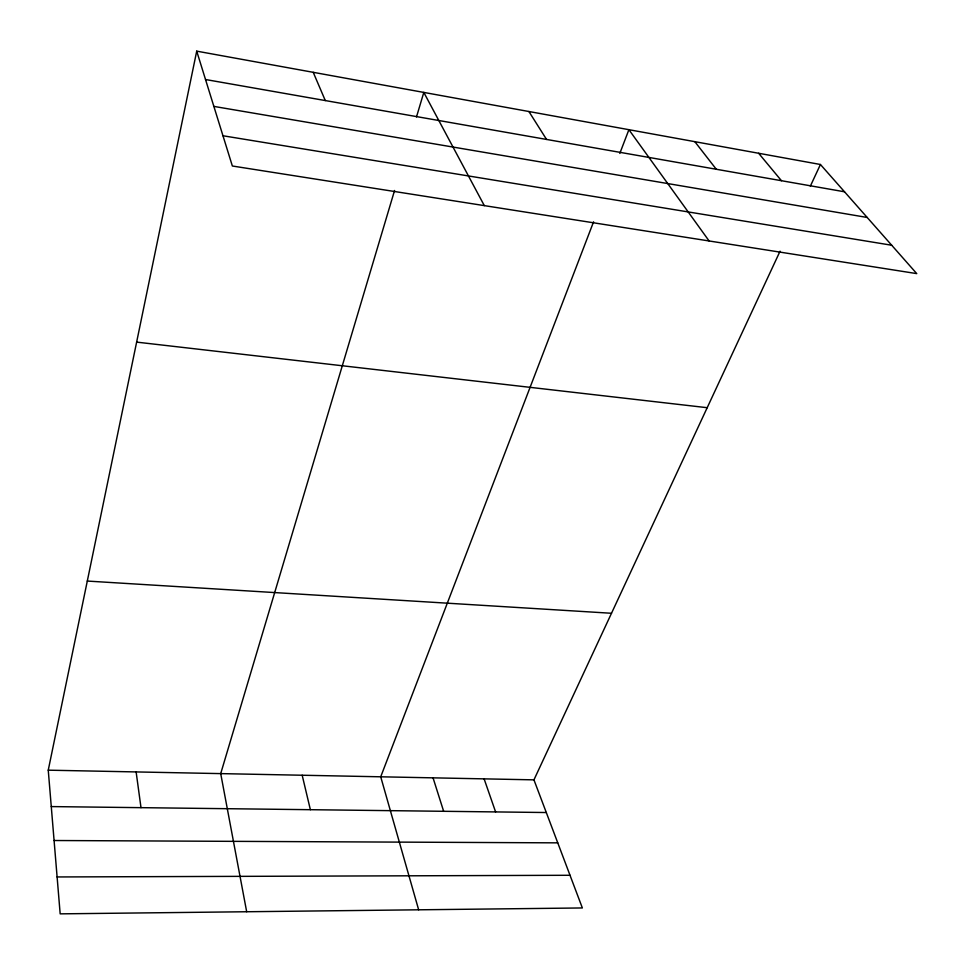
<?xml version="1.0" encoding="UTF-8"?>
<svg xmlns="http://www.w3.org/2000/svg" width="965" height="965" viewBox="0 0 965 965"><rect width="100%" height="100%" fill="white"/><g stroke="black" fill="none" stroke-linecap="round" stroke-linejoin="round"><path stroke-width="1.45" d="M780.058 251.19L533.947 779.853L582.365 907.956L60.168 913.855L48.25 770.179L196.715 51.145L820.431 164.496L916.75 273.614L232.36 166.004L196.715 51.145M394.564 190.479L220.708 773.616L246.678 911.744M416.494 116.934L423.804 92.411L484.309 205.617M593.572 221.817L380.717 776.801L418.653 909.802M619.807 153.423L628.903 129.684L709.118 240.973M810.335 186.161L820.431 164.496M57.104 876.956L570.013 875.279M54.088 840.515L557.758 842.855M51.266 806.583L546.299 812.53M48.25 770.179L533.947 779.853M87.296 581.063L611.496 613.27M136.632 342.117L707.2 407.7M222.975 135.763L891.708 245.243M213.868 106.403L867.185 217.463M205.521 79.516L844.532 191.794M758.635 153.266L781.469 180.72M694.836 141.674L716.295 169.261M528.904 111.518L546.54 139.43M313.227 72.327L325.302 100.565M484.104 778.851L495.6 811.915M433.044 777.838L443.647 811.288M302.178 775.233L310.368 809.695M136.125 771.928L140.999 807.657"/></g></svg>
